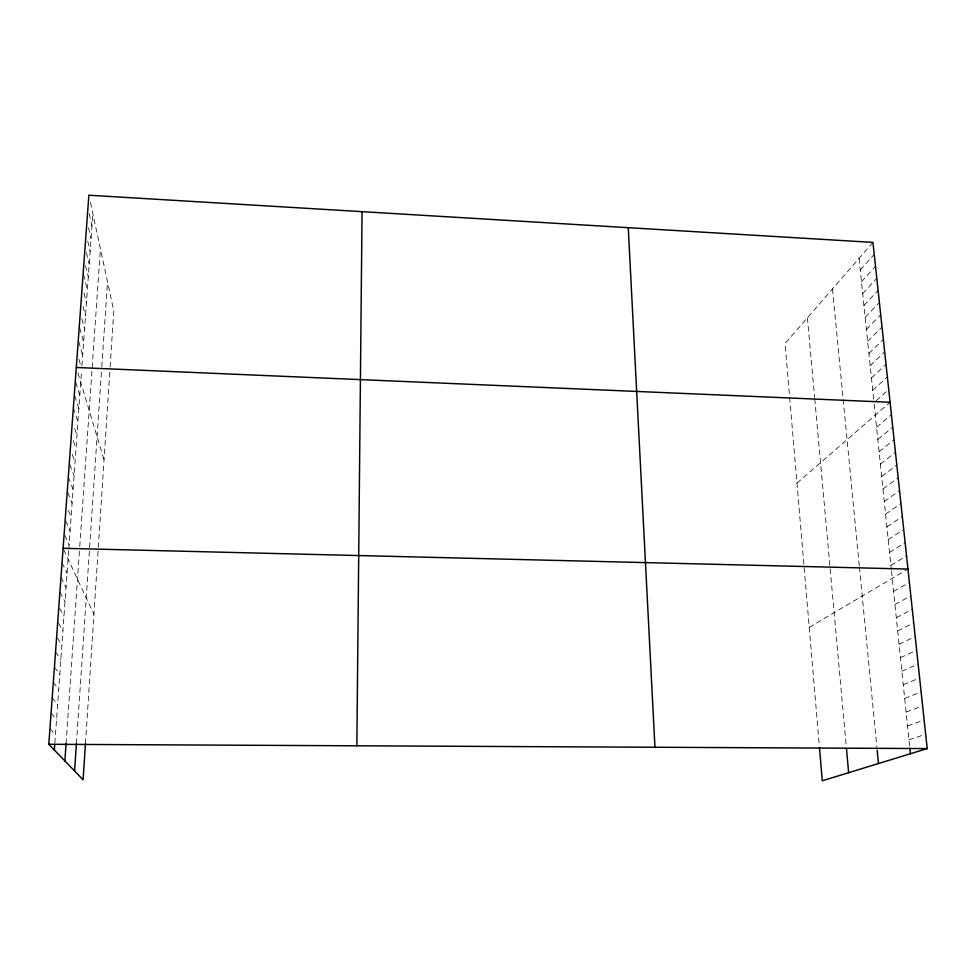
<?xml version="1.0" encoding="UTF-8"?>
<svg xmlns="http://www.w3.org/2000/svg" width="976" height="976" viewBox="0 0 976 976"><rect width="100%" height="100%" fill="white"/><g stroke="black" fill="none" stroke-linecap="round" stroke-linejoin="round"><path stroke-width="0.73" stroke-dasharray="4.88 3.66" d="M85.473 743.505L110.02 368.391M110.117 366.964L113.789 310.795L90.402 202.313M76.421 743.529L101.687 368.306M101.785 366.805L107.519 281.686M66.063 743.566L79.654 547.975M79.751 546.499L100.418 248.795M54.863 743.114L68.674 550.513M68.784 549.11L81.606 370.343M81.923 365.878L92.842 213.659M872.947 242.402L785.07 343.467L789.56 396.171M860.271 270.047L874.215 254.309M861.491 281.783L875.496 266.265M862.711 293.581L876.79 278.294M863.943 305.439L878.083 290.384M865.175 317.359L879.388 302.548M866.42 329.351L880.694 314.772M867.664 341.405L882.011 327.07M868.921 353.519L883.341 339.428M870.189 365.707L884.671 351.86M871.458 377.956L886.013 364.365M872.727 390.278L887.367 376.931M876.277 400.648L888.721 389.57M796.965 483.144L890.075 402.283M876.57 427.268L891.405 414.69M877.827 439.481L892.747 427.171M879.108 451.766L894.089 439.712M880.389 464.125L895.443 452.327M881.67 476.532L896.798 465.015M882.963 489.025L898.164 477.764M884.268 501.579L899.543 490.586M885.574 514.193L900.921 503.482M886.891 526.881L902.312 516.45M888.209 539.643L903.715 529.492M889.539 552.477L905.118 542.607M890.881 565.372L906.533 555.795M809.238 627.312L907.961 569.057M893.577 591.383L909.388 582.404M894.931 604.498L910.828 595.811M896.297 617.698L912.267 609.305M897.676 630.96L913.719 622.871M899.055 644.294L915.183 636.523M900.445 657.702L916.659 650.248M901.848 671.195L918.135 664.046M903.251 684.749L919.624 677.942M904.667 698.401L921.124 691.899M906.082 712.114L922.625 705.953M907.521 725.912L924.15 720.081M908.949 739.784L925.663 734.294M49.947 728.633L55.461 734.794M51.081 713.078L56.547 719.641M52.204 697.62L57.621 704.574M53.326 682.261L58.694 689.617M54.436 666.998L59.768 674.733M55.547 651.834L60.829 659.947M57.389 637.975L61.878 645.258M58.475 623.054L62.928 630.655M59.56 608.219L63.965 616.149M59.902 592.115L65.002 601.716M60.976 577.414L66.026 587.381M62.037 562.81L67.051 573.132M63.721 549.634L93.916 614.441M64.77 535.251L69.076 544.876M65.746 520.794L70.089 530.883M68.393 510.485L71.077 516.975M67.808 492.465L72.078 503.14M68.296 477.057L73.066 489.391M69.845 464.466L74.042 475.727M72.212 454.352L75.018 462.148M73.2 440.652L75.982 448.643M74.652 428.403L76.945 435.211M73.346 407.944L77.909 421.864M74.786 395.792L78.861 408.59M75.762 382.324L79.8 395.402M77.921 372.856L104.042 459.867M78.91 359.229L80.91 366.098M78.69 341.478L82.667 355.496M79.678 327.936L83.619 342.222M81.838 318.835L84.57 329.022M83.021 306.403L85.51 315.907M83.985 293.19L86.449 302.865M83.533 274.451L87.376 289.896M85.534 265.594L88.304 277.001M86.474 252.589L89.219 264.191M87.755 241.145L90.134 251.442M88.548 227.75L91.049 238.778M89.17 213.598L91.951 226.188M859.063 258.372L873.727 399.904M874.154 404.04L891.332 569.691M891.478 571.143L909.681 746.762M832.467 288.957L859.295 565.824M859.429 567.19L876.887 747.299M807.408 317.773L814.631 397.439M814.753 398.842L846.216 745.969M789.669 397.513L819.206 744.493"/><path stroke-width="1.46" d="M356.85 745.798L362.059 211.658M85.473 743.505L83.094 779.8L48.8 744.285L88.865 195.212L872.947 242.402L927.2 748.58L822.292 780.788L819.462 747.506M74.579 770.979L76.421 743.529M64.867 760.914L66.063 743.566M54.363 750.044L54.754 744.505M48.8 744.285L927.2 748.58M63.098 548.292L907.961 569.057M76.299 367.464L890.075 402.283M909.827 748.153L910.401 753.74M877.168 750.239L878.461 763.549M846.473 748.775L848.644 772.699M628.251 227.676L654.945 747.25"/></g></svg>
